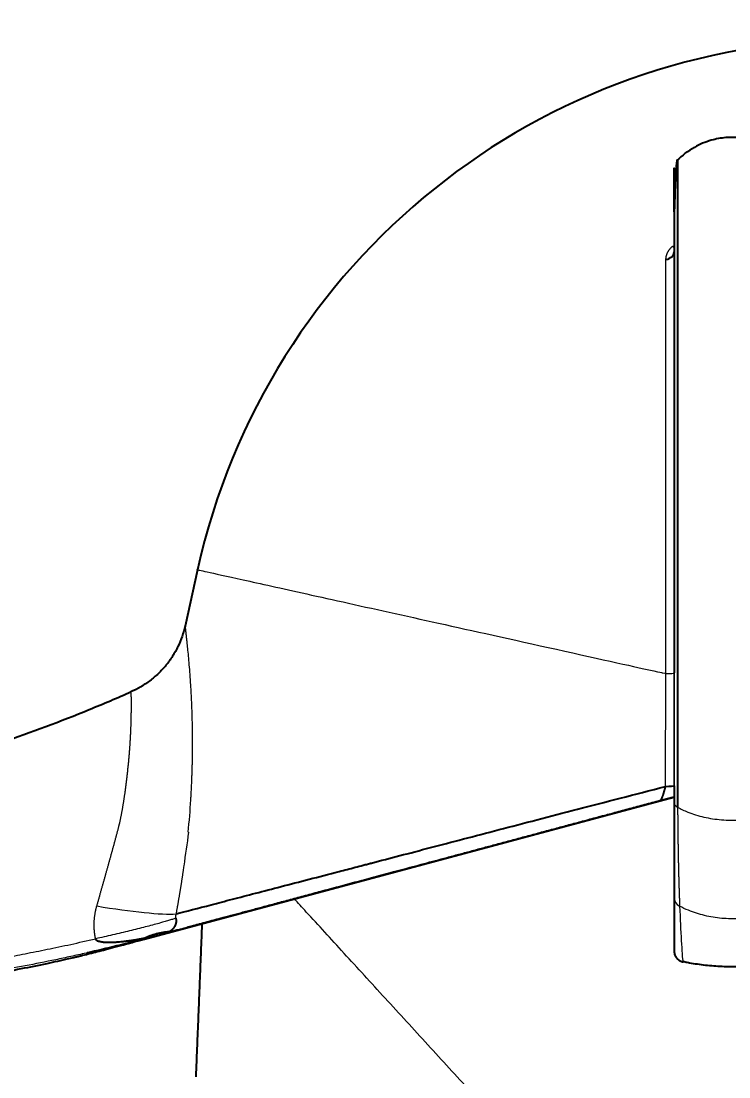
# Model space of a CAD drawing. Header units: millimetres. Extents: x 2068 to 2909, y 530 to 1125.
# Drawn here: x 2482.9 to 2520.5, y 813.1 to 869.3 of the extents above; entities that cross this region are included whole.
import ezdxf

# ---------------------------------------------------------------- set-up
doc = ezdxf.new("R2010")
doc.units = ezdxf.units.MM
doc.layers.add('DIM', color=3, linetype='Continuous', lineweight=9)
doc.styles.get("Standard").update_dxf_attribs({"font": 'arial.ttf'})
doc.dimstyles.new('ISO-25', dxfattribs={"dimtxt": 5, "dimasz": 5, "dimexe": 1.25, "dimexo": 0.625, "dimgap": 1.5, "dimtad": 1, "dimtih": 1, "dimtoh": 1, "dimdec": 1, "dimdsep": 46, "dimtxsty": 'Standard', "dimcen": 2.5, "dimclrd": 3, "dimclre": 3, "dimclrt": 4, "dimadec": 0, "dimazin": 0, "dimtfac": 1, "dimtdec": 1, "dimtmove": 0, "dimatfit": 3, "dimfxl": 1, "dimarcsym": 0})

# ---------------------------------------------------------------- blocks, each defined once
blk = doc.blocks.new('*D13')
at = {"layer": 'Defpoints', "color": 0, "transparency": 16777216}
for p in [(2587.249, 909.593), (2445.163, 835.868), (2587.249, 743.219)]:
    blk.add_point(p, dxfattribs=at)
at = {"layer": 'DIM', "color": 3, "lineweight": -2, "transparency": 16777216}
for p, q in [((2445.163, 836.493), (2445.163, 910.843)), ((2587.249, 743.844), (2587.249, 910.843)), ((2450.163, 909.593), (2506.988, 909.593)), ((2582.249, 909.593), (2525.424, 909.593))]:
    blk.add_line(p, q, dxfattribs=at)
at = {"layer": 'DIM', "color": 3, "transparency": 16777216}
for points in [[(2450.163, 910.426), (2450.163, 908.759), (2445.163, 909.593)], [(2582.249, 910.426), (2582.249, 908.759), (2587.249, 909.593)]]:
    blk.add_solid(points, dxfattribs=at)
at = {"layer": 'DIM', "color": 4, "transparency": 16777216, "insert": (2516.206, 909.593), "char_height": 5, "attachment_point": 5}
blk.add_mtext('142.1', dxfattribs=at)

msp = doc.modelspace()

# ---------------------------------------------------------------- linework, layer by layer
at = {"linetype": 'Continuous', "lineweight": 25}
for p, q in [((2517.619, 856.969), (2517.619, 834.559)), ((2492.244, 840.052), (2491.579, 837.052)), ((2489.421, 820.39), (2517.603, 827.94)), ((2517.619, 827.944), (2517.619, 827.944)), ((2489.421, 820.39), (2488.219, 820.068))]:
    msp.add_line(p, q, dxfattribs=at)
at = {"linetype": 'Continuous', "lineweight": 18}
for p, q in [((2517.189, 834.522), (2517.189, 856.564)), ((2517.168, 828.518), (2517.189, 834.522)), ((2517.619, 834.559), (2517.619, 828.551))]:
    msp.add_line(p, q, dxfattribs=at)
at = {"linetype": 'Continuous', "lineweight": 25}
msp.add_arc((2527.39, 832.26), 36, 90, 167.4997, dxfattribs=at)
for centre, major_axis, ratio, start_param, end_param in [((2517.381, 857.694), (0.394, -0.452), 0.35252, 5.492691, 5.704789), ((2517.019, 856.969), (0.6, 0), 0.703956, 4.999684, 6.283186), ((2517.019, 828.551), (0.6, 0), 0.056916, 4.963694, 6.283185)]:
    msp.add_ellipse(centre, major_axis=major_axis, ratio=ratio, start_param=start_param, end_param=end_param, dxfattribs=at)
at = {"linetype": 'Continuous', "lineweight": 18}
for centre, major_axis, ratio, start_param, end_param in [((2517.019, 834.559), (0.6, 0), 0.065504, 4.999684, 6.283185), ((2518.219, 827.682), (0.6, 0), 0.629857, 3.141594, 3.960688), ((2518.219, 822.618), (0.6, 0), 0.922917, 3.141594, 4.185218), ((2486.604, 822.722), (-4.924, 0.866), 0.103511, 1.645488, 2.738778)]:
    msp.add_ellipse(centre, major_axis=major_axis, ratio=ratio, start_param=start_param, end_param=end_param, dxfattribs=at)
at = {"linetype": 'Continuous', "lineweight": 25}
for points, degree, knots in [([(2523.485, 861.826), (2523.253, 862.075), (2522.791, 862.462), (2522.059, 862.831), (2521.452, 863.001), (2520.907, 863.073), (2520.3, 863.068), (2519.531, 862.926), (2518.62, 862.544), (2518.055, 862.114), (2517.772, 861.831)], 3, [0, 0, 0, 0, 0.156893, 0.284307, 0.38087, 0.451499, 0.542056, 0.664253, 0.816734, 1, 1, 1, 1]), ([(2517.798, 861.866), (2517.784, 861.857), (2517.756, 861.754), (2517.722, 861.389), (2517.693, 860.864), (2517.672, 860.316), (2517.657, 859.871), (2517.645, 859.516), (2517.639, 859.314), (2517.633, 859.223), (2517.632, 859.21), (2517.631, 859.206), (2517.631, 859.205), (2517.631, 859.205)], 3, [0, 0, 0, 0, 0.23169, 0.454879, 0.65383, 0.779927, 0.881923, 0.955152, 0.994455, 0.998467, 0.99959, 0.999951, 1, 1, 1, 1]), ([(2517.8, 861.866), (2517.8, 861.866), (2517.8, 861.864), (2517.8, 861.847), (2517.8, 861.813), (2517.8, 861.726), (2517.8, 861.69), (2517.8, 861.606), (2517.8, 861.557), (2517.8, 861.445), (2517.8, 861.382), (2517.8, 861.276), (2517.801, 861.238), (2517.801, 861.16), (2517.801, 861.119), (2517.801, 860.989), (2517.801, 860.896), (2517.801, 860.694), (2517.801, 860.586), (2517.801, 860.243), (2517.801, 859.988), (2517.801, 859.573), (2517.801, 859.429), (2517.801, 859.131), (2517.801, 858.977), (2517.801, 858.503), (2517.802, 857.835), (2517.802, 857.109), (2517.802, 856.548), (2517.802, 856.359), (2517.802, 855.975), (2517.802, 855.003), (2517.802, 853.976), (2517.803, 852.705), (2517.803, 852.274), (2517.803, 851.402), (2517.803, 850.52), (2517.803, 849.623), (2517.803, 848.946), (2517.803, 848.72), (2517.803, 848.267), (2517.804, 847.131), (2517.804, 845.982), (2517.804, 844.12), (2517.804, 843.179), (2517.805, 841.75), (2517.805, 841.272), (2517.805, 840.309), (2517.805, 839.34), (2517.805, 838.114), (2517.805, 837.371), (2517.806, 836.874), (2517.806, 836.624), (2517.806, 835.872), (2517.806, 835.114), (2517.806, 834.22), (2517.806, 833.834), (2517.806, 833.577), (2517.806, 833.448), (2517.806, 833.06), (2517.806, 832.8), (2517.806, 832.281), (2517.806, 832.02), (2517.807, 831.499), (2517.807, 831.239), (2517.807, 830.721), (2517.807, 830.334), (2517.807, 829.954), (2517.807, 829.703), (2517.808, 829.578), (2517.808, 829.208), (2517.808, 828.483), (2517.809, 827.815), (2517.81, 827.406)], 3, [0, 0, 0, 0, 0.011353, 0.011353, 0.045444, 0.045444, 0.06249, 0.06249, 0.079536, 0.079536, 0.096581, 0.096581, 0.105104, 0.105104, 0.113627, 0.113627, 0.130672, 0.130672, 0.147718, 0.147718, 0.181809, 0.181809, 0.198855, 0.198855, 0.215901, 0.215901, 0.249992, 0.284083, 0.284083, 0.301129, 0.301129, 0.318174, 0.386357, 0.386357, 0.420448, 0.420448, 0.45454, 0.488631, 0.488631, 0.505676, 0.505676, 0.522722, 0.590905, 0.590905, 0.659087, 0.659087, 0.693179, 0.693179, 0.72727, 0.761361, 0.778407, 0.778407, 0.795452, 0.795452, 0.829544, 0.846589, 0.855112, 0.855112, 0.863635, 0.863635, 0.880681, 0.880681, 0.897726, 0.897726, 0.914772, 0.914772, 0.931817, 0.94034, 0.94034, 0.948863, 0.948863, 0.965909, 1, 1, 1, 1]), ([(2517.619, 859.107), (2517.619, 859.218), (2517.619, 859.324), (2517.619, 860.98), (2517.619, 861.331), (2517.619, 861.622), (2517.619, 861.092)], 2, [0, 0, 0, 0.037305, 0.037305, 0.518652, 0.518652, 1, 1, 1]), ([(2517.619, 861.091), (2517.619, 861.003), (2517.619, 860.904), (2517.619, 860.688), (2517.619, 860.571), (2517.619, 860.447)], 3, [0, 0, 0, 0, 0.499591, 0.499591, 1, 1, 1, 1]), ([(2517.619, 860.448), (2517.619, 859.815), (2517.619, 858.816), (2517.619, 858.431), (2517.619, 857.904), (2517.619, 857.755), (2517.619, 856.969)], 2, [0, 0, 0, 0.5, 0.5, 0.75, 0.75, 1, 1, 1]), ([(2453.367, 838.625), (2453.511, 838.206), (2454.002, 836.858), (2455.01, 834.645), (2456.638, 832.143), (2458.741, 830.002), (2461.337, 828.513), (2464.323, 827.827), (2467.339, 827.672), (2472.32, 828.138), (2477.041, 829.347), (2481.835, 830.816), (2485.702, 832.268), (2487.976, 833.234), (2488.716, 833.56)], 3, [0, 0, 0, 0, 0.036114, 0.117035, 0.197955, 0.278875, 0.359795, 0.440716, 0.521636, 0.628255, 0.734874, 0.841493, 0.948112, 1, 1, 1, 1]), ([(2491.579, 837.052), (2491.538, 836.869), (2491.486, 836.685), (2491.36, 836.321), (2491.286, 836.14), (2491.116, 835.787), (2491.02, 835.614), (2490.807, 835.28), (2490.69, 835.119), (2490.438, 834.811), (2490.303, 834.665), (2490.017, 834.39), (2489.866, 834.262), (2489.553, 834.026), (2489.391, 833.918), (2489.058, 833.723), (2488.888, 833.636), (2488.716, 833.56)], 3, [0, 0, 0, 0, 0.125, 0.125, 0.25, 0.25, 0.375, 0.375, 0.5, 0.5, 0.625, 0.625, 0.75, 0.75, 0.875, 0.875, 1, 1, 1, 1]), ([(2445.289, 835.256), (2445.631, 834.309), (2446.401, 832.402), (2447.748, 829.654), (2449.306, 827.092), (2451.035, 824.847), (2452.93, 822.967), (2454.93, 821.46), (2456.968, 820.319), (2459.169, 819.423), (2461.472, 818.809), (2463.775, 818.374), (2465.791, 818.078), (2467.532, 817.887), (2469.106, 817.768), (2470.76, 817.7), (2472.604, 817.7), (2474.658, 817.785), (2476.817, 817.949), (2479.03, 818.194), (2481.056, 818.49), (2482.786, 818.796), (2484.165, 819.074), (2485.121, 819.286), (2485.704, 819.423), (2485.956, 819.483), (2486.228, 819.549), (2486.556, 819.631), (2486.942, 819.73), (2487.379, 819.844), (2487.889, 819.979), (2488.257, 820.079), (2488.487, 820.14), (2488.501, 820.144)], 3, [0, 0, 0, 0, 0.054861, 0.112377, 0.166867, 0.218297, 0.266735, 0.312176, 0.354606, 0.393896, 0.441626, 0.484468, 0.521804, 0.552892, 0.580067, 0.607973, 0.643242, 0.680737, 0.720188, 0.761468, 0.802281, 0.831932, 0.857462, 0.87887, 0.885868, 0.889565, 0.893892, 0.905269, 0.921053, 0.941658, 0.967255, 0.997943, 1, 1, 1, 1]), ([(2491.099, 821.725), (2491.647, 821.868), (2492.273, 822.032), (2493.333, 822.309), (2494.079, 822.504), (2495.32, 822.828), (2496.682, 823.183), (2498.165, 823.568), (2499.235, 823.846), (2500.066, 824.062), (2500.489, 824.172), (2500.996, 824.304), (2501.253, 824.371), (2501.382, 824.404), (2501.446, 824.421), (2501.479, 824.43), (2501.495, 824.434), (2501.503, 824.436), (2501.507, 824.437), (2501.509, 824.438), (2501.51, 824.438), (2501.511, 824.438), (2501.511, 824.438), (2501.511, 824.438), (2501.992, 824.563), (2502.494, 824.695), (2503.539, 824.968), (2504.083, 825.111), (2505.213, 825.407), (2505.8, 825.56), (2507.017, 825.878), (2507.647, 826.043), (2508.951, 826.383), (2509.626, 826.558), (2511.018, 826.92), (2511.736, 827.107), (2513.215, 827.491), (2513.977, 827.688), (2515.541, 828.094), (2516.345, 828.303), (2517.168, 828.518)], 3, [0, 0, 0, 0, 0.125, 0.125, 0.1875, 0.25, 0.3125, 0.375, 0.4375, 0.4375, 0.46875, 0.484375, 0.492188, 0.496094, 0.498047, 0.499023, 0.499512, 0.499756, 0.499878, 0.499939, 0.499969, 0.499985, 0.499985, 0.5, 0.5, 0.5625, 0.5625, 0.625, 0.625, 0.6875, 0.6875, 0.75, 0.75, 0.8125, 0.8125, 0.875, 0.875, 0.9375, 0.9375, 1, 1, 1, 1]), ([(2516.864, 827.742), (2516.865, 827.742), (2516.867, 827.743), (2516.869, 827.744), (2516.872, 827.745), (2516.875, 827.747), (2516.879, 827.749), (2516.882, 827.751), (2516.886, 827.754), (2516.89, 827.757), (2516.893, 827.76), (2516.898, 827.764), (2516.902, 827.768), (2516.906, 827.773), (2516.911, 827.778), (2516.916, 827.784), (2516.92, 827.79), (2516.925, 827.797), (2516.931, 827.805), (2516.936, 827.813), (2516.941, 827.822), (2516.947, 827.832), (2516.952, 827.842), (2516.958, 827.854), (2516.964, 827.866), (2516.97, 827.878), (2516.976, 827.892), (2516.983, 827.906), (2516.989, 827.921), (2516.996, 827.937), (2517.003, 827.954), (2517.01, 827.972), (2517.019, 827.994), (2517.029, 828.021), (2517.04, 828.052), (2517.05, 828.083), (2517.061, 828.115), (2517.07, 828.146), (2517.08, 828.177), (2517.089, 828.208), (2517.097, 828.239), (2517.106, 828.268), (2517.114, 828.297), (2517.121, 828.326), (2517.129, 828.353), (2517.136, 828.38), (2517.142, 828.405), (2517.148, 828.43), (2517.154, 828.453), (2517.159, 828.476), (2517.164, 828.497), (2517.167, 828.511), (2517.168, 828.518)], 3, [0, 0, 0, 0, 0.009834, 0.020056, 0.030671, 0.041685, 0.053102, 0.064927, 0.077164, 0.089818, 0.102892, 0.116391, 0.130318, 0.144676, 0.159467, 0.174695, 0.19036, 0.206465, 0.22301, 0.239997, 0.257426, 0.275295, 0.293604, 0.312351, 0.331534, 0.35115, 0.371194, 0.391662, 0.412549, 0.433849, 0.455553, 0.477656, 0.500146, 0.535458, 0.569854, 0.603304, 0.635778, 0.667256, 0.697718, 0.727152, 0.755547, 0.782899, 0.809204, 0.834465, 0.858686, 0.881874, 0.904038, 0.925191, 0.945347, 0.964522, 0.982733, 1, 1, 1, 1]), ([(2517.619, 828.551), (2517.619, 828.407), (2517.619, 828.261), (2517.619, 828.062), (2517.619, 828.002), (2517.619, 827.944)], 3, [0, 0, 0, 0, 0.695516, 0.695516, 1, 1, 1, 1]), ([(2517.619, 827.944), (2517.619, 827.944), (2517.35, 827.872), (2517.263, 827.849), (2517.113, 827.809), (2516.988, 827.775), (2516.864, 827.742)], 2, [0, 0, 0, 0.5, 0.5, 0.75, 0.75, 1, 1, 1]), ([(2517.619, 827.944), (2517.619, 827.546), (2517.619, 827.155), (2517.619, 826.049), (2517.619, 825.354), (2517.619, 823.927), (2517.619, 823.203), (2517.619, 822.28), (2517.619, 822.038), (2517.619, 821.805)], 3, [0, 0, 0, 0, 0.170433, 0.170433, 0.492226, 0.492226, 0.862954, 0.862954, 1, 1, 1, 1]), ([(2517.619, 821.805), (2517.619, 821.206), (2517.619, 820.664), (2517.619, 819.895), (2517.619, 819.706), (2517.619, 819.768)], 3, [0, 0, 0, 0, 0.5, 0.5, 1, 1, 1, 1]), ([(2491.085, 821.497), (2491.086, 821.496), (2491.087, 821.493), (2491.088, 821.488), (2491.089, 821.483), (2491.091, 821.478), (2491.092, 821.473), (2491.093, 821.468), (2491.094, 821.463), (2491.095, 821.458), (2491.096, 821.453), (2491.097, 821.448), (2491.098, 821.443), (2491.099, 821.438), (2491.1, 821.432), (2491.101, 821.427), (2491.101, 821.422), (2491.102, 821.417), (2491.103, 821.412), (2491.103, 821.406), (2491.104, 821.401), (2491.104, 821.396), (2491.104, 821.39), (2491.105, 821.385), (2491.105, 821.38), (2491.105, 821.374), (2491.105, 821.369), (2491.105, 821.363), (2491.105, 821.358), (2491.105, 821.352), (2491.105, 821.347), (2491.105, 821.342), (2491.105, 821.336), (2491.105, 821.331), (2491.104, 821.325), (2491.104, 821.319), (2491.104, 821.314), (2491.103, 821.308), (2491.103, 821.303), (2491.102, 821.297), (2491.101, 821.292), (2491.101, 821.286), (2491.1, 821.281), (2491.099, 821.275), (2491.098, 821.269), (2491.098, 821.264), (2491.097, 821.258), (2491.096, 821.253), (2491.095, 821.247), (2491.093, 821.241), (2491.092, 821.236), (2491.091, 821.23), (2491.09, 821.225), (2491.089, 821.219), (2491.087, 821.213), (2491.086, 821.208), (2491.084, 821.202), (2491.083, 821.197), (2491.081, 821.191), (2491.079, 821.185), (2491.078, 821.18), (2491.076, 821.174), (2491.074, 821.169), (2491.072, 821.163), (2491.07, 821.158), (2491.068, 821.152), (2491.066, 821.147), (2491.064, 821.141), (2491.062, 821.136), (2491.06, 821.13), (2491.058, 821.125), (2491.055, 821.119), (2491.053, 821.114), (2491.051, 821.108), (2491.048, 821.103), (2491.045, 821.097), (2491.043, 821.092), (2491.04, 821.087), (2491.038, 821.081), (2491.035, 821.076), (2491.032, 821.071), (2491.029, 821.065), (2491.026, 821.06), (2491.023, 821.055), (2491.02, 821.049), (2491.017, 821.044), (2491.008, 821.029), (2490.991, 821.004), (2490.967, 820.971), (2490.94, 820.939), (2490.91, 820.907), (2490.884, 820.882), (2490.862, 820.863), (2490.846, 820.849), (2490.828, 820.835), (2490.809, 820.821), (2490.789, 820.807), (2490.768, 820.793), (2490.754, 820.784), (2490.747, 820.779)], 3, [0, 0, 0, 0, 0.002136, 0.004259, 0.006372, 0.008482, 0.010591, 0.012705, 0.014828, 0.016964, 0.019117, 0.021292, 0.023493, 0.025723, 0.027986, 0.030286, 0.032627, 0.035011, 0.037442, 0.039922, 0.042455, 0.045042, 0.047686, 0.05039, 0.053155, 0.055983, 0.058877, 0.061838, 0.064867, 0.067966, 0.071137, 0.07438, 0.077697, 0.081089, 0.084558, 0.088103, 0.091726, 0.095428, 0.099209, 0.103071, 0.107013, 0.111038, 0.115144, 0.119334, 0.123607, 0.127963, 0.132404, 0.13693, 0.141541, 0.146238, 0.15102, 0.155889, 0.160844, 0.165887, 0.171016, 0.176234, 0.181539, 0.186931, 0.192413, 0.197982, 0.20364, 0.209387, 0.215223, 0.221149, 0.227163, 0.233267, 0.239461, 0.245745, 0.252118, 0.258581, 0.265135, 0.271779, 0.278513, 0.285337, 0.292252, 0.299258, 0.306354, 0.313541, 0.320819, 0.328187, 0.335647, 0.343197, 0.350839, 0.358571, 0.366395, 0.37431, 0.382316, 0.435997, 0.494883, 0.558963, 0.62822, 0.702634, 0.737769, 0.775365, 0.815414, 0.857911, 0.902846, 0.950212, 1, 1, 1, 1]), ([(2490.735, 820.773), (2490.622, 820.766), (2490.508, 820.754), (2490.281, 820.717), (2490.168, 820.693), (2489.944, 820.633), (2489.833, 820.597), (2489.614, 820.514), (2489.507, 820.468), (2489.401, 820.416)], 3, [0, 0, 0, 0, 0.25, 0.25, 0.5, 0.5, 0.75, 0.75, 1, 1, 1, 1]), ([(2517.619, 820.757), (2517.619, 820.653), (2517.619, 820.344), (2517.621, 819.942), (2517.632, 819.681), (2517.659, 819.545), (2517.686, 819.477), (2517.72, 819.423), (2517.758, 819.377), (2517.784, 819.35), (2517.806, 819.329), (2517.819, 819.317), (2517.826, 819.312), (2517.827, 819.31)], 3, [0, 0, 0, 0, 0.14121, 0.446904, 0.716102, 0.823029, 0.904424, 0.9574, 0.974881, 0.988033, 0.9936, 0.998858, 1, 1, 1, 1]), ([(2489.354, 820.411), (2489.332, 820.407), (2489.288, 820.399), (2489.223, 820.387), (2489.158, 820.375), (2489.095, 820.364), (2489.032, 820.353), (2488.97, 820.342), (2488.909, 820.332), (2488.848, 820.322), (2488.747, 820.307), (2488.607, 820.286), (2488.426, 820.262), (2488.247, 820.242), (2488.088, 820.226), (2487.95, 820.215), (2487.835, 820.208), (2487.727, 820.203), (2487.625, 820.2), (2487.53, 820.199), (2487.441, 820.2), (2487.346, 820.204), (2487.248, 820.211), (2487.148, 820.224), (2487.062, 820.24), (2487.001, 820.256), (2486.961, 820.27), (2486.938, 820.279), (2486.917, 820.289), (2486.898, 820.299), (2486.881, 820.31), (2486.868, 820.32), (2486.857, 820.329), (2486.849, 820.336), (2486.842, 820.342), (2486.836, 820.349), (2486.83, 820.354), (2486.825, 820.36), (2486.82, 820.365), (2486.816, 820.37), (2486.813, 820.374), (2486.81, 820.378), (2486.808, 820.382), (2486.807, 820.386), (2486.806, 820.389), (2486.806, 820.392), (2486.807, 820.394), (2486.808, 820.397), (2486.811, 820.398), (2486.813, 820.4), (2486.816, 820.4), (2486.817, 820.401)], 3, [0, 0, 0, 0, 0.025576, 0.050824, 0.075745, 0.100338, 0.124603, 0.148539, 0.172148, 0.195428, 0.21838, 0.288413, 0.357693, 0.426223, 0.494006, 0.540153, 0.583833, 0.62505, 0.663809, 0.700118, 0.733985, 0.765422, 0.808217, 0.84626, 0.879641, 0.908495, 0.918419, 0.92773, 0.936449, 0.944601, 0.952219, 0.959343, 0.963544, 0.967474, 0.971134, 0.974526, 0.97765, 0.980509, 0.983105, 0.985444, 0.987529, 0.989368, 0.990973, 0.99236, 0.993555, 0.9946, 0.995555, 0.9965, 0.997514, 0.998666, 1, 1, 1, 1]), ([(2488.495, 820.142), (2488.497, 820.143), (2488.507, 820.145), (2488.523, 820.15), (2488.545, 820.155), (2488.567, 820.161), (2488.589, 820.167), (2488.611, 820.173), (2488.631, 820.178), (2488.653, 820.184), (2488.684, 820.192), (2488.737, 820.206), (2488.812, 820.226), (2488.912, 820.253), (2489.004, 820.278), (2489.079, 820.298), (2489.126, 820.31), (2489.173, 820.323), (2489.221, 820.336), (2489.271, 820.349), (2489.321, 820.362), (2489.371, 820.376), (2489.423, 820.39), (2489.476, 820.404), (2489.512, 820.414), (2489.53, 820.418)], 3, [0, 0, 0, 0, 0.009293, 0.034873, 0.060455, 0.08604, 0.111627, 0.137217, 0.16281, 0.175822, 0.210883, 0.267996, 0.347162, 0.448385, 0.571669, 0.614482, 0.657299, 0.700122, 0.742948, 0.78578, 0.828615, 0.871455, 0.914299, 0.957147, 1, 1, 1, 1]), ([(2489.523, 820.44), (2489.525, 820.433), (2489.526, 820.428), (2489.529, 820.421), (2489.529, 820.419), (2489.53, 820.419)], 3, [0, 0, 0, 0, 0.5, 0.5, 1, 1, 1, 1]), ([(2517.827, 819.31), (2517.831, 819.307), (2517.841, 819.298), (2517.865, 819.279), (2517.897, 819.256), (2517.986, 819.201), (2518.054, 819.174), (2518.102, 819.169)], 3, [0, 0, 0, 0, 0.038127, 0.088862, 0.20143, 0.332884, 1, 1, 1, 1]), ([(2523.148, 819.178), (2523.037, 819.155), (2522.651, 819.077), (2521.959, 818.972), (2521.075, 818.905), (2520.183, 818.91), (2519.287, 818.978), (2518.643, 819.074), (2518.29, 819.142), (2518.175, 819.165), (2518.135, 819.174), (2518.095, 819.182)], 3, [0, 0, 0, 0, 0.069963, 0.241735, 0.413508, 0.58528, 0.757053, 0.928826, 0.974949, 0.974949, 1, 1, 1, 1])]:
    msp.add_open_spline(points, degree=degree, knots=knots, dxfattribs=at)
at = {"linetype": 'Continuous', "lineweight": 18}
for points, degree, knots in [([(2517.619, 827.682), (2517.619, 829.89), (2517.619, 833.426), (2517.619, 835.925), (2517.619, 839.313), (2517.619, 844.722), (2517.619, 850.27), (2517.619, 856.341), (2517.619, 859.107)], 2, [0, 0, 0, 0.168848, 0.168848, 0.337695, 0.337695, 0.67539, 0.67539, 1, 1, 1]), ([(2517.189, 856.564), (2517.189, 856.569), (2517.189, 856.578), (2517.19, 856.593), (2517.19, 856.607), (2517.191, 856.622), (2517.193, 856.636), (2517.194, 856.65), (2517.196, 856.665), (2517.198, 856.679), (2517.2, 856.693), (2517.202, 856.707), (2517.205, 856.722), (2517.208, 856.736), (2517.211, 856.75), (2517.215, 856.764), (2517.218, 856.778), (2517.223, 856.792), (2517.227, 856.806), (2517.231, 856.82), (2517.236, 856.834), (2517.241, 856.848), (2517.246, 856.862), (2517.252, 856.876), (2517.258, 856.89), (2517.264, 856.904), (2517.27, 856.918), (2517.278, 856.936), (2517.289, 856.957), (2517.303, 856.982), (2517.317, 857.007), (2517.332, 857.032), (2517.348, 857.056), (2517.364, 857.079), (2517.381, 857.103), (2517.399, 857.126), (2517.418, 857.148), (2517.437, 857.171), (2517.457, 857.193), (2517.478, 857.214), (2517.5, 857.235), (2517.522, 857.256), (2517.537, 857.27), (2517.545, 857.277)], 3, [0, 0, 0, 0, 0.020098, 0.040098, 0.060005, 0.079822, 0.099554, 0.119202, 0.138772, 0.158267, 0.177691, 0.197047, 0.21634, 0.235574, 0.254752, 0.273878, 0.292957, 0.311992, 0.330987, 0.349947, 0.368875, 0.387775, 0.406651, 0.425508, 0.44435, 0.46318, 0.482002, 0.500821, 0.535641, 0.570117, 0.604276, 0.638144, 0.671752, 0.705126, 0.738298, 0.771296, 0.804152, 0.836895, 0.869556, 0.902166, 0.934756, 0.967357, 1, 1, 1, 1]), ([(2491.579, 837.052), (2491.579, 837.052), (2491.579, 837.052), (2491.579, 837.052), (2491.579, 837.051), (2491.579, 837.05), (2491.579, 837.049), (2491.579, 837.048), (2491.579, 837.047), (2491.579, 837.045), (2491.58, 837.043), (2491.58, 837.041), (2491.58, 837.038), (2491.58, 837.035), (2491.581, 837.033), (2491.581, 837.029), (2491.582, 837.026), (2491.582, 837.022), (2491.582, 837.019), (2491.583, 837.014), (2491.583, 837.01), (2491.584, 837.006), (2491.585, 837.001), (2491.585, 836.996), (2491.586, 836.99), (2491.586, 836.985), (2491.587, 836.979), (2491.588, 836.973), (2491.588, 836.967), (2491.589, 836.961), (2491.59, 836.954), (2491.591, 836.947), (2491.592, 836.94), (2491.592, 836.933), (2491.593, 836.925), (2491.594, 836.917), (2491.595, 836.909), (2491.596, 836.901), (2491.597, 836.893), (2491.598, 836.884), (2491.599, 836.875), (2491.6, 836.866), (2491.601, 836.856), (2491.602, 836.847), (2491.603, 836.837), (2491.605, 836.827), (2491.606, 836.816), (2491.607, 836.806), (2491.608, 836.795), (2491.609, 836.784), (2491.611, 836.772), (2491.612, 836.761), (2491.613, 836.749), (2491.615, 836.737), (2491.616, 836.725), (2491.617, 836.712), (2491.619, 836.7), (2491.62, 836.687), (2491.622, 836.674), (2491.623, 836.66), (2491.625, 836.647), (2491.626, 836.633), (2491.628, 836.619), (2491.629, 836.604), (2491.631, 836.59), (2491.633, 836.575), (2491.634, 836.56), (2491.636, 836.545), (2491.638, 836.529), (2491.639, 836.514), (2491.641, 836.498), (2491.643, 836.482), (2491.645, 836.465), (2491.646, 836.449), (2491.648, 836.432), (2491.65, 836.415), (2491.652, 836.397), (2491.654, 836.38), (2491.656, 836.362), (2491.658, 836.344), (2491.66, 836.326), (2491.662, 836.307), (2491.664, 836.289), (2491.666, 836.27), (2491.668, 836.25), (2491.67, 836.231), (2491.683, 836.11), (2491.709, 835.868), (2491.749, 835.46), (2491.791, 834.998), (2491.832, 834.484), (2491.863, 834.024), (2491.885, 833.647), (2491.9, 833.372), (2491.913, 833.089), (2491.926, 832.798), (2491.937, 832.498), (2491.946, 832.189), (2491.953, 831.872), (2491.959, 831.547), (2491.963, 831.213), (2491.964, 830.871), (2491.963, 830.602), (2491.962, 830.411), (2491.961, 830.301), (2491.96, 830.191), (2491.958, 830.08), (2491.956, 829.969), (2491.954, 829.858), (2491.952, 829.746), (2491.95, 829.634), (2491.947, 829.521), (2491.944, 829.408), (2491.94, 829.294), (2491.937, 829.18), (2491.933, 829.065), (2491.929, 828.951), (2491.924, 828.835), (2491.919, 828.72), (2491.914, 828.604), (2491.909, 828.487), (2491.903, 828.37), (2491.897, 828.253), (2491.891, 828.135), (2491.884, 828.017), (2491.877, 827.908), (2491.873, 827.838), (2491.871, 827.807), (2491.836, 827.24), (2491.789, 826.662), (2491.731, 826.072)], 3, [0, 0, 0, 0, 0.003186, 0.006371, 0.009555, 0.012738, 0.015921, 0.019102, 0.022283, 0.025464, 0.028644, 0.031823, 0.035003, 0.038181, 0.04136, 0.044538, 0.047716, 0.050894, 0.054071, 0.057249, 0.060427, 0.063605, 0.066783, 0.069961, 0.073139, 0.076318, 0.079497, 0.082676, 0.085856, 0.089037, 0.092218, 0.0954, 0.098582, 0.101765, 0.104949, 0.108134, 0.11132, 0.114507, 0.117694, 0.120883, 0.124073, 0.127265, 0.130457, 0.133651, 0.136846, 0.140043, 0.143241, 0.14644, 0.149642, 0.152844, 0.156049, 0.159255, 0.162463, 0.165673, 0.168885, 0.172099, 0.175315, 0.178533, 0.181753, 0.184975, 0.1882, 0.191426, 0.194655, 0.197887, 0.201121, 0.204358, 0.207597, 0.210838, 0.214083, 0.21733, 0.22058, 0.223832, 0.227088, 0.230346, 0.233608, 0.236872, 0.24014, 0.243411, 0.246685, 0.249962, 0.253242, 0.256526, 0.259813, 0.263104, 0.266398, 0.269696, 0.272997, 0.327407, 0.381512, 0.435543, 0.489732, 0.54431, 0.568572, 0.592855, 0.617178, 0.641558, 0.666013, 0.690561, 0.715218, 0.740003, 0.764931, 0.790019, 0.815284, 0.823095, 0.830899, 0.838697, 0.846489, 0.854275, 0.862057, 0.869833, 0.877606, 0.885375, 0.893141, 0.900905, 0.908666, 0.916425, 0.924183, 0.93194, 0.939697, 0.947455, 0.955212, 0.962971, 0.970732, 0.978494, 0.986259, 0.994027, 1, 1, 1, 1.111029, 1.111029, 1.111029, 1.111029]), ([(2486.368, 819.653), (2486.348, 819.648), (2486.329, 819.644), (2486.041, 819.579), (2485.771, 819.52), (2485.232, 819.402), (2484.962, 819.345), (2484.152, 819.175), (2483.07, 818.957), (2481.984, 818.761), (2481.167, 818.626), (2480.895, 818.582), (2480.349, 818.499), (2478.983, 818.301), (2477.609, 818.152), (2475.961, 818.027), (2475.412, 817.994), (2474.312, 817.947), (2473.486, 817.927), (2472.657, 817.932), (2472.103, 817.941), (2471.826, 817.948), (2470.993, 817.979), (2469.88, 818.044), (2468.777, 818.149), (2467.962, 818.24), (2467.692, 818.273), (2467.156, 818.341), (2466.891, 818.377), (2465.576, 818.566), (2464.558, 818.748), (2463.289, 819.021), (2463.035, 819.078), (2462.527, 819.197), (2461.765, 819.384), (2460.503, 819.743), (2459.515, 820.1), (2458.789, 820.402), (2458.549, 820.509), (2458.076, 820.733), (2457.842, 820.85), (2456.686, 821.466), (2455.808, 822.047), (2454.178, 823.362), (2453.424, 824.096), (2452.563, 825.084), (2452.395, 825.285), (2452.067, 825.693), (2451.907, 825.9), (2451.438, 826.531), (2450.845, 827.394), (2450.307, 828.294), (2449.92, 828.978), (2449.794, 829.208), (2449.548, 829.67), (2448.944, 830.833), (2448.404, 832.028), (2447.604, 833.965), (2447.236, 834.948), (2446.889, 835.937)], 3, [0, 0, 0, 0, 0.001182, 0.001182, 0.017829, 0.017829, 0.034476, 0.034476, 0.06777, 0.101064, 0.101064, 0.117711, 0.117711, 0.134358, 0.200946, 0.200946, 0.234239, 0.234239, 0.267533, 0.28418, 0.28418, 0.300827, 0.300827, 0.334121, 0.367415, 0.367415, 0.384062, 0.384062, 0.400709, 0.400709, 0.467297, 0.467297, 0.483944, 0.483944, 0.500591, 0.533885, 0.567179, 0.567179, 0.583826, 0.583826, 0.600473, 0.600473, 0.667061, 0.667061, 0.733649, 0.733649, 0.750295, 0.750295, 0.766942, 0.766942, 0.800236, 0.83353, 0.83353, 0.850177, 0.850177, 0.866824, 0.933412, 0.933412, 1, 1, 1, 1]), ([(2447.449, 836.144), (2447.781, 835.203), (2448.131, 834.268), (2448.891, 832.422), (2449.403, 831.284), (2449.973, 830.174), (2450.205, 829.733), (2450.324, 829.513), (2450.688, 828.859), (2451.195, 827.999), (2451.89, 826.963), (2452.338, 826.365), (2452.645, 825.972), (2453.43, 825.002), (2454.308, 824.11), (2455.262, 823.304), (2455.456, 823.147), (2455.852, 822.843), (2456.458, 822.4), (2457.516, 821.732), (2458.404, 821.279), (2459.082, 820.971), (2459.31, 820.874), (2459.769, 820.69), (2460.463, 820.429), (2461.411, 820.135), (2462.26, 819.912), (2462.69, 819.807), (2462.906, 819.757), (2463.014, 819.732), (2463.068, 819.72), (2463.095, 819.713), (2463.109, 819.71), (2463.116, 819.709), (2463.119, 819.708), (2463.121, 819.708), (2463.122, 819.707), (2463.122, 819.707), (2463.122, 819.707), (2464.255, 819.451), (2465.427, 819.239), (2466.784, 819.034), (2467.05, 818.995), (2467.568, 818.925), (2468.323, 818.828), (2469.027, 818.756), (2469.944, 818.679), (2470.39, 818.65), (2471.06, 818.618), (2471.283, 818.609), (2471.62, 818.598), (2471.732, 818.595), (2471.959, 818.589), (2472.527, 818.578), (2473.337, 818.575), (2474.158, 818.589), (2474.57, 818.6), (2474.776, 818.607), (2474.879, 818.611), (2474.93, 818.612), (2474.956, 818.613), (2474.969, 818.614), (2474.976, 818.614), (2474.979, 818.614), (2474.98, 818.614), (2474.981, 818.614), (2474.982, 818.614), (2474.982, 818.614), (2474.982, 818.614), (2474.982, 818.614), (2475.048, 818.617), (2475.17, 818.622), (2475.433, 818.635), (2475.535, 818.64), (2475.765, 818.654), (2475.894, 818.661), (2476.179, 818.68), (2476.334, 818.691), (2476.672, 818.716), (2476.855, 818.731), (2477.441, 818.782), (2477.884, 818.825), (2478.875, 818.938), (2479.422, 819.007), (2480.32, 819.137), (2480.633, 819.184), (2481.284, 819.289), (2481.623, 819.346), (2482.327, 819.47), (2482.692, 819.537), (2483.448, 819.682), (2483.839, 819.76), (2484.646, 819.926), (2485.062, 820.014), (2485.92, 820.201), (2486.362, 820.3), (2486.816, 820.404)], 3, [0, 0, 0, 0, 0.0625, 0.0625, 0.125, 0.140625, 0.140625, 0.15625, 0.15625, 0.1875, 0.21875, 0.234375, 0.234375, 0.25, 0.3125, 0.3125, 0.328125, 0.328125, 0.34375, 0.375, 0.40625, 0.40625, 0.421875, 0.421875, 0.4375, 0.46875, 0.484375, 0.492187, 0.496094, 0.498047, 0.499023, 0.499512, 0.499756, 0.499878, 0.499939, 0.499969, 0.499985, 0.499985, 0.5, 0.5, 0.5625, 0.5625, 0.578125, 0.578125, 0.59375, 0.625, 0.625, 0.65625, 0.65625, 0.671875, 0.671875, 0.679687, 0.679687, 0.6875, 0.71875, 0.734375, 0.742187, 0.746094, 0.748047, 0.749023, 0.749512, 0.749756, 0.749878, 0.749939, 0.749969, 0.749985, 0.749992, 0.749996, 0.749996, 0.75, 0.75, 0.78125, 0.78125, 0.796875, 0.796875, 0.8125, 0.8125, 0.828125, 0.828125, 0.84375, 0.84375, 0.875, 0.875, 0.90625, 0.90625, 0.921875, 0.921875, 0.9375, 0.9375, 0.953125, 0.953125, 0.96875, 0.96875, 0.984375, 0.984375, 1, 1, 1, 1]), ([(2486.882, 822.149), (2486.89, 822.176), (2486.905, 822.231), (2486.929, 822.313), (2486.952, 822.396), (2486.976, 822.478), (2486.999, 822.561), (2487.023, 822.643), (2487.046, 822.725), (2487.069, 822.808), (2487.093, 822.89), (2487.116, 822.973), (2487.14, 823.055), (2487.163, 823.137), (2487.186, 823.22), (2487.209, 823.302), (2487.233, 823.384), (2487.256, 823.466), (2487.279, 823.549), (2487.302, 823.631), (2487.325, 823.713), (2487.348, 823.795), (2487.371, 823.877), (2487.394, 823.959), (2487.417, 824.041), (2487.44, 824.122), (2487.463, 824.204), (2487.486, 824.286), (2487.508, 824.367), (2487.531, 824.449), (2487.554, 824.53), (2487.576, 824.612), (2487.599, 824.693), (2487.621, 824.774), (2487.643, 824.855), (2487.666, 824.936), (2487.688, 825.016), (2487.71, 825.097), (2487.732, 825.178), (2487.754, 825.258), (2487.776, 825.338), (2487.798, 825.418), (2487.819, 825.498), (2487.841, 825.578), (2487.862, 825.658), (2487.884, 825.738), (2487.905, 825.817), (2487.927, 825.896), (2487.948, 825.975), (2487.969, 826.054), (2487.99, 826.133), (2488.011, 826.212), (2488.029, 826.279), (2488.044, 826.337), (2488.056, 826.384), (2488.069, 826.434), (2488.081, 826.485), (2488.093, 826.538), (2488.106, 826.593), (2488.119, 826.649), (2488.131, 826.707), (2488.144, 826.767), (2488.157, 826.829), (2488.17, 826.892), (2488.183, 826.957), (2488.196, 827.024), (2488.209, 827.092), (2488.222, 827.162), (2488.235, 827.233), (2488.248, 827.306), (2488.261, 827.381), (2488.274, 827.457), (2488.287, 827.535), (2488.3, 827.614), (2488.313, 827.695), (2488.326, 827.777), (2488.339, 827.86), (2488.352, 827.945), (2488.365, 828.031), (2488.377, 828.119), (2488.39, 828.208), (2488.403, 828.298), (2488.415, 828.389), (2488.427, 828.482), (2488.44, 828.576), (2488.452, 828.671), (2488.464, 828.767), (2488.475, 828.864), (2488.487, 828.962), (2488.499, 829.06), (2488.51, 829.16), (2488.521, 829.261), (2488.532, 829.362), (2488.543, 829.465), (2488.553, 829.568), (2488.564, 829.671), (2488.574, 829.775), (2488.584, 829.88), (2488.592, 829.964), (2488.597, 830.027), (2488.601, 830.07), (2488.605, 830.112), (2488.609, 830.155), (2488.612, 830.198), (2488.616, 830.24), (2488.619, 830.283), (2488.623, 830.326), (2488.626, 830.368), (2488.629, 830.411), (2488.633, 830.454), (2488.636, 830.496), (2488.639, 830.539), (2488.642, 830.581), (2488.645, 830.624), (2488.648, 830.666), (2488.651, 830.709), (2488.654, 830.751), (2488.657, 830.793), (2488.659, 830.836), (2488.662, 830.878), (2488.664, 830.92), (2488.667, 830.962), (2488.669, 831.004), (2488.672, 831.045), (2488.674, 831.087), (2488.676, 831.129), (2488.679, 831.17), (2488.681, 831.211), (2488.683, 831.253), (2488.685, 831.294), (2488.687, 831.335), (2488.689, 831.376), (2488.691, 831.416), (2488.693, 831.457), (2488.694, 831.497), (2488.696, 831.537), (2488.698, 831.577), (2488.699, 831.617), (2488.701, 831.657), (2488.702, 831.696), (2488.704, 831.735), (2488.705, 831.774), (2488.706, 831.813), (2488.707, 831.852), (2488.709, 831.89), (2488.71, 831.928), (2488.711, 831.966), (2488.712, 832.004), (2488.713, 832.041), (2488.714, 832.078), (2488.715, 832.115), (2488.715, 832.151), (2488.716, 832.187), (2488.717, 832.223), (2488.718, 832.259), (2488.718, 832.294), (2488.719, 832.329), (2488.719, 832.364), (2488.72, 832.398), (2488.72, 832.432), (2488.721, 832.466), (2488.721, 832.499), (2488.721, 832.532), (2488.722, 832.565), (2488.722, 832.597), (2488.722, 832.629), (2488.722, 832.66), (2488.723, 832.692), (2488.723, 832.722), (2488.723, 832.752), (2488.723, 832.782), (2488.723, 832.812), (2488.723, 832.841), (2488.723, 832.869), (2488.723, 832.897), (2488.723, 832.925), (2488.723, 832.952), (2488.723, 832.979), (2488.723, 833.005), (2488.722, 833.031), (2488.722, 833.056), (2488.722, 833.081), (2488.722, 833.105), (2488.722, 833.129), (2488.722, 833.152), (2488.721, 833.175), (2488.721, 833.197), (2488.721, 833.218), (2488.721, 833.239), (2488.721, 833.26), (2488.72, 833.28), (2488.72, 833.299), (2488.72, 833.318), (2488.72, 833.336), (2488.72, 833.353), (2488.719, 833.37), (2488.719, 833.386), (2488.719, 833.402), (2488.719, 833.416), (2488.719, 833.431), (2488.718, 833.444), (2488.718, 833.457), (2488.718, 833.469), (2488.718, 833.48), (2488.718, 833.491), (2488.717, 833.501), (2488.717, 833.51), (2488.717, 833.519), (2488.717, 833.527), (2488.717, 833.534), (2488.717, 833.54), (2488.717, 833.545), (2488.716, 833.55), (2488.716, 833.554), (2488.716, 833.557), (2488.716, 833.559), (2488.716, 833.56), (2488.716, 833.56), (2488.716, 833.56)], 3, [0, 0, 0, 0, 0.004869, 0.009741, 0.014615, 0.019491, 0.02437, 0.029251, 0.034133, 0.039018, 0.043904, 0.048792, 0.053681, 0.058571, 0.063462, 0.068355, 0.073248, 0.078143, 0.083038, 0.087933, 0.092829, 0.097726, 0.102623, 0.107521, 0.112418, 0.117316, 0.122214, 0.127113, 0.132011, 0.13691, 0.141809, 0.146708, 0.151607, 0.156507, 0.161407, 0.166307, 0.171207, 0.176108, 0.181009, 0.185911, 0.190814, 0.195717, 0.200621, 0.205526, 0.210432, 0.215338, 0.220246, 0.225154, 0.230063, 0.234974, 0.239885, 0.244797, 0.24971, 0.252583, 0.255568, 0.258667, 0.26188, 0.265206, 0.268646, 0.272199, 0.275867, 0.279648, 0.283543, 0.287551, 0.291674, 0.295911, 0.300261, 0.304726, 0.309304, 0.313997, 0.318803, 0.323723, 0.328757, 0.333905, 0.339167, 0.344542, 0.350031, 0.355634, 0.361349, 0.367179, 0.373121, 0.379177, 0.385346, 0.391628, 0.398023, 0.404532, 0.411153, 0.417888, 0.424735, 0.431696, 0.43877, 0.445956, 0.453256, 0.460669, 0.468195, 0.475834, 0.483587, 0.491453, 0.499432, 0.502695, 0.505973, 0.509266, 0.512576, 0.515902, 0.519243, 0.5226, 0.525973, 0.529362, 0.532767, 0.536188, 0.539625, 0.543077, 0.546546, 0.55003, 0.55353, 0.557046, 0.560578, 0.564126, 0.567689, 0.571269, 0.574864, 0.578475, 0.582102, 0.585745, 0.589403, 0.593078, 0.596768, 0.600474, 0.604196, 0.607934, 0.611687, 0.615457, 0.619242, 0.623043, 0.62686, 0.630693, 0.634542, 0.638407, 0.642288, 0.646184, 0.650097, 0.654025, 0.657969, 0.66193, 0.665906, 0.669899, 0.673907, 0.677932, 0.681973, 0.68603, 0.690103, 0.694192, 0.698297, 0.702419, 0.706556, 0.71071, 0.71488, 0.719066, 0.723269, 0.727487, 0.731722, 0.735973, 0.740241, 0.744524, 0.748824, 0.75314, 0.757472, 0.761821, 0.766185, 0.770567, 0.774964, 0.779377, 0.783807, 0.788253, 0.792716, 0.797195, 0.80169, 0.806201, 0.810729, 0.815273, 0.819833, 0.82441, 0.829003, 0.833612, 0.838238, 0.84288, 0.847539, 0.852214, 0.856905, 0.861612, 0.866336, 0.871076, 0.875833, 0.880605, 0.885394, 0.890199, 0.89502, 0.899857, 0.904711, 0.90958, 0.914466, 0.919368, 0.924286, 0.92922, 0.93417, 0.939137, 0.944119, 0.949118, 0.954133, 0.959164, 0.964212, 0.969275, 0.974355, 0.979451, 0.984564, 0.989693, 0.994838, 1, 1, 1, 1]), ([(2517.619, 822.618), (2517.619, 823.27), (2517.619, 823.933), (2517.619, 825.467), (2517.619, 826.359), (2517.619, 827.682)], 3, [0, 0, 0, 0, 0.5, 0.5, 1, 1, 1, 1]), ([(2517.81, 827.406), (2517.81, 827.394), (2517.81, 827.369), (2517.81, 827.333), (2517.81, 827.297), (2517.811, 827.261), (2517.811, 827.225), (2517.811, 827.189), (2517.812, 827.154), (2517.812, 827.118), (2517.812, 827.083), (2517.812, 827.048), (2517.813, 827.014), (2517.813, 826.979), (2517.813, 826.945), (2517.814, 826.91), (2517.814, 826.876), (2517.814, 826.842), (2517.814, 826.809), (2517.815, 826.775), (2517.815, 826.742), (2517.815, 826.709), (2517.816, 826.676), (2517.816, 826.643), (2517.816, 826.61), (2517.817, 826.578), (2517.817, 826.545), (2517.817, 826.513), (2517.818, 826.481), (2517.818, 826.449), (2517.818, 826.417), (2517.819, 826.386), (2517.819, 826.355), (2517.819, 826.323), (2517.82, 826.292), (2517.82, 826.261), (2517.82, 826.231), (2517.821, 826.2), (2517.821, 826.17), (2517.821, 826.14), (2517.822, 826.109), (2517.822, 826.08), (2517.822, 826.05), (2517.823, 826.02), (2517.823, 825.991), (2517.823, 825.961), (2517.824, 825.932), (2517.824, 825.903), (2517.824, 825.874), (2517.825, 825.846), (2517.825, 825.817), (2517.826, 825.789), (2517.826, 825.76), (2517.826, 825.732), (2517.827, 825.704), (2517.827, 825.676), (2517.827, 825.649), (2517.828, 825.621), (2517.828, 825.594), (2517.829, 825.566), (2517.829, 825.539), (2517.829, 825.512), (2517.83, 825.485), (2517.83, 825.459), (2517.831, 825.432), (2517.831, 825.406), (2517.831, 825.379), (2517.832, 825.353), (2517.832, 825.327), (2517.833, 825.301), (2517.833, 825.275), (2517.833, 825.249), (2517.834, 825.224), (2517.834, 825.198), (2517.835, 825.173), (2517.835, 825.148), (2517.835, 825.122), (2517.836, 825.097), (2517.836, 825.072), (2517.837, 825.048), (2517.837, 825.023), (2517.838, 824.998), (2517.838, 824.974), (2517.838, 824.95), (2517.839, 824.925), (2517.839, 824.901), (2517.84, 824.877), (2517.84, 824.853), (2517.841, 824.829), (2517.841, 824.805), (2517.842, 824.782), (2517.842, 824.758), (2517.842, 824.735), (2517.843, 824.711), (2517.843, 824.688), (2517.844, 824.665), (2517.844, 824.641), (2517.845, 824.618), (2517.845, 824.595), (2517.846, 824.572), (2517.846, 824.549), (2517.847, 824.527), (2517.847, 824.504), (2517.848, 824.481), (2517.848, 824.459), (2517.849, 824.436), (2517.849, 824.414), (2517.85, 824.392), (2517.85, 824.369), (2517.851, 824.347), (2517.851, 824.325), (2517.852, 824.303), (2517.852, 824.281), (2517.853, 824.259), (2517.853, 824.237), (2517.854, 824.215), (2517.854, 824.193), (2517.855, 824.171), (2517.855, 824.15), (2517.856, 824.128), (2517.856, 824.107), (2517.857, 824.085), (2517.857, 824.063), (2517.858, 824.042), (2517.858, 824.021), (2517.859, 823.999), (2517.859, 823.978), (2517.86, 823.957), (2517.86, 823.936), (2517.861, 823.914), (2517.861, 823.893), (2517.862, 823.872), (2517.862, 823.851), (2517.863, 823.83), (2517.864, 823.809), (2517.864, 823.788), (2517.865, 823.768), (2517.865, 823.747), (2517.866, 823.726), (2517.866, 823.705), (2517.867, 823.685), (2517.867, 823.664), (2517.868, 823.643), (2517.869, 823.623), (2517.869, 823.602), (2517.87, 823.582), (2517.87, 823.561), (2517.871, 823.541), (2517.871, 823.52), (2517.872, 823.5), (2517.873, 823.48), (2517.873, 823.459), (2517.874, 823.439), (2517.874, 823.419), (2517.875, 823.399), (2517.875, 823.378), (2517.876, 823.358), (2517.877, 823.338), (2517.877, 823.318), (2517.878, 823.298), (2517.878, 823.278), (2517.879, 823.258), (2517.88, 823.238), (2517.88, 823.218), (2517.881, 823.198), (2517.882, 823.178), (2517.882, 823.158), (2517.883, 823.138), (2517.883, 823.118), (2517.884, 823.098), (2517.885, 823.078), (2517.885, 823.058), (2517.886, 823.038), (2517.887, 823.019), (2517.887, 822.999), (2517.888, 822.979), (2517.888, 822.959), (2517.889, 822.939), (2517.89, 822.92), (2517.89, 822.9), (2517.891, 822.88), (2517.892, 822.86), (2517.892, 822.841), (2517.893, 822.821), (2517.894, 822.801), (2517.894, 822.782), (2517.895, 822.762), (2517.896, 822.743), (2517.896, 822.723), (2517.897, 822.703), (2517.898, 822.684), (2517.898, 822.664), (2517.899, 822.645), (2517.9, 822.625), (2517.9, 822.605), (2517.901, 822.586), (2517.902, 822.566), (2517.902, 822.547), (2517.903, 822.527), (2517.904, 822.508), (2517.905, 822.489), (2517.905, 822.469), (2517.906, 822.45), (2517.907, 822.43), (2517.907, 822.411), (2517.908, 822.391), (2517.909, 822.372), (2517.909, 822.353), (2517.91, 822.333), (2517.911, 822.314), (2517.912, 822.294), (2517.912, 822.275), (2517.913, 822.256), (2517.914, 822.236), (2517.915, 822.217), (2517.915, 822.198), (2517.916, 822.178), (2517.917, 822.159), (2517.917, 822.146), (2517.917, 822.14)], 3, [0, 0, 0, 0, 0.004536, 0.009071, 0.013604, 0.018135, 0.022665, 0.027193, 0.03172, 0.036246, 0.040772, 0.045296, 0.049819, 0.054342, 0.058864, 0.063386, 0.067907, 0.072428, 0.076949, 0.081469, 0.08599, 0.09051, 0.095031, 0.099552, 0.104073, 0.108594, 0.113116, 0.117638, 0.12216, 0.126683, 0.131207, 0.135731, 0.140256, 0.144782, 0.149308, 0.153836, 0.158364, 0.162893, 0.167423, 0.171954, 0.176486, 0.18102, 0.185554, 0.190089, 0.194626, 0.199163, 0.203702, 0.208242, 0.212783, 0.217325, 0.221868, 0.226413, 0.230959, 0.235506, 0.240054, 0.244603, 0.249154, 0.253706, 0.258259, 0.262813, 0.267368, 0.271925, 0.276483, 0.281043, 0.285603, 0.290165, 0.294729, 0.299293, 0.303859, 0.308427, 0.312996, 0.317566, 0.322138, 0.326711, 0.331285, 0.335861, 0.340438, 0.345017, 0.349597, 0.354178, 0.35876, 0.363344, 0.367929, 0.372516, 0.377104, 0.381693, 0.386283, 0.390874, 0.395466, 0.40006, 0.404654, 0.40925, 0.413847, 0.418444, 0.423043, 0.427642, 0.432242, 0.436844, 0.441445, 0.446048, 0.450651, 0.455255, 0.459859, 0.464464, 0.469069, 0.473675, 0.478281, 0.482888, 0.487494, 0.492101, 0.496708, 0.501315, 0.505922, 0.510529, 0.515136, 0.519743, 0.52435, 0.528957, 0.533564, 0.538172, 0.54278, 0.547388, 0.551996, 0.556605, 0.561214, 0.565824, 0.570434, 0.575044, 0.579655, 0.584267, 0.588879, 0.593492, 0.598105, 0.602719, 0.607334, 0.61195, 0.616566, 0.621183, 0.625801, 0.63042, 0.63504, 0.639661, 0.644283, 0.648906, 0.653529, 0.658154, 0.662781, 0.667408, 0.672036, 0.676666, 0.681297, 0.685929, 0.690563, 0.695198, 0.699834, 0.704472, 0.709111, 0.713752, 0.718394, 0.723037, 0.727683, 0.73233, 0.736978, 0.741629, 0.746281, 0.750934, 0.75559, 0.760247, 0.764906, 0.769567, 0.77423, 0.778894, 0.78356, 0.788228, 0.792898, 0.797569, 0.802242, 0.806917, 0.811593, 0.816272, 0.820951, 0.825633, 0.830316, 0.835001, 0.839688, 0.844377, 0.849067, 0.853758, 0.858452, 0.863147, 0.867843, 0.872542, 0.877242, 0.881943, 0.886647, 0.891351, 0.896058, 0.900766, 0.905476, 0.910187, 0.9149, 0.919614, 0.92433, 0.929048, 0.933767, 0.938488, 0.943211, 0.947935, 0.95266, 0.957387, 0.962116, 0.966846, 0.971578, 0.976311, 0.981046, 0.985782, 0.99052, 0.995259, 1, 1, 1, 1]), ([(2517.81, 827.406), (2517.979, 827.312), (2518.415, 827.105), (2519.197, 826.864), (2520.146, 826.719), (2521.118, 826.703), (2522.064, 826.833), (2522.842, 827.071), (2523.267, 827.272), (2523.431, 827.363)], 3, [0, 0, 0, 0, 0.112138, 0.26746, 0.422783, 0.578105, 0.733428, 0.88875, 1, 1, 1, 1]), ([(2491.768, 826.072), (2491.683, 825.475), (2491.599, 824.879), (2491.514, 824.282), (2491.502, 824.199), (2491.49, 824.116), (2491.478, 824.032), (2491.476, 824.022), (2491.471, 823.988), (2491.463, 823.932), (2491.453, 823.863), (2491.443, 823.794), (2491.432, 823.724), (2491.422, 823.654), (2491.411, 823.584), (2491.4, 823.513), (2491.389, 823.443), (2491.378, 823.371), (2491.367, 823.3), (2491.355, 823.228), (2491.344, 823.156), (2491.332, 823.084), (2491.321, 823.011), (2491.309, 822.938), (2491.297, 822.864), (2491.284, 822.791), (2491.272, 822.717), (2491.259, 822.642), (2491.247, 822.568), (2491.234, 822.493), (2491.221, 822.417), (2491.208, 822.342), (2491.195, 822.266), (2491.182, 822.189), (2491.168, 822.113), (2491.155, 822.036), (2491.141, 821.959), (2491.127, 821.881), (2491.113, 821.803), (2491.104, 821.751), (2491.099, 821.725)], 3, [-0.88792, -0.88792, -0.88792, -0.88792, -0.108844, -0.108844, -0.108844, 0, 0, 0, 0.013871, 0.043716, 0.073688, 0.103789, 0.134019, 0.164378, 0.194867, 0.225485, 0.256233, 0.287112, 0.318121, 0.349261, 0.380533, 0.411936, 0.44347, 0.475137, 0.506937, 0.538869, 0.570934, 0.603132, 0.635464, 0.66793, 0.700529, 0.733263, 0.766132, 0.799135, 0.832273, 0.865547, 0.898956, 0.932501, 0.966183, 1, 1, 1, 1]), ([(2520.541, 797.248), (2520.276, 797.537), (2519.997, 797.842), (2519.415, 798.478), (2519.112, 798.809), (2518.483, 799.496), (2518.158, 799.852), (2517.488, 800.583), (2517.144, 800.959), (2516.441, 801.727), (2516.082, 802.119), (2515.353, 802.915), (2514.984, 803.319), (2514.237, 804.135), (2513.86, 804.546), (2513.103, 805.374), (2512.723, 805.789), (2511.962, 806.619), (2511.582, 807.034), (2510.826, 807.86), (2510.45, 808.271), (2509.704, 809.086), (2509.334, 809.49), (2508.787, 810.088), (2508.605, 810.286), (2508.38, 810.532), (2508.335, 810.581), (2508.245, 810.68), (2508.109, 810.828), (2507.973, 810.977), (2507.517, 811.475), (2507.147, 811.879), (2506.402, 812.693), (2506.026, 813.104), (2505.27, 813.93), (2504.89, 814.345), (2504.129, 815.175), (2503.749, 815.591), (2502.991, 816.419), (2502.613, 816.831), (2501.865, 817.648), (2501.495, 818.053), (2500.764, 818.851), (2500.405, 819.244), (2499.7, 820.014), (2499.354, 820.391), (2498.682, 821.126), (2498.355, 821.483), (2497.816, 822.072), (2497.599, 822.309), (2497.387, 822.541)], 3, [0, 0, 0, 0, 0.04607, 0.04607, 0.09214, 0.09214, 0.138211, 0.138211, 0.184281, 0.184281, 0.230351, 0.230351, 0.276421, 0.276421, 0.322491, 0.322491, 0.368562, 0.368562, 0.414632, 0.414632, 0.460702, 0.460702, 0.506772, 0.506772, 0.529807, 0.529807, 0.535566, 0.535566, 0.541325, 0.552843, 0.552843, 0.598913, 0.598913, 0.644983, 0.644983, 0.691053, 0.691053, 0.737123, 0.737123, 0.783194, 0.783194, 0.829264, 0.829264, 0.875334, 0.875334, 0.921404, 0.921404, 0.967474, 0.967474, 1, 1, 1, 1]), ([(2517.619, 819.768), (2517.619, 819.836), (2517.619, 820.162), (2517.619, 820.296), (2517.619, 820.489), (2517.619, 820.63), (2517.619, 820.859), (2517.619, 821.22), (2517.619, 821.684), (2517.619, 822.097), (2517.619, 822.618)], 2, [0, 0, 0, 0.25, 0.25, 0.375, 0.375, 0.5, 0.5, 0.75, 0.75, 1, 1, 1]), ([(2486.816, 820.404), (2486.814, 820.414), (2486.81, 820.434), (2486.804, 820.464), (2486.799, 820.494), (2486.793, 820.524), (2486.788, 820.554), (2486.784, 820.583), (2486.779, 820.613), (2486.775, 820.643), (2486.771, 820.674), (2486.767, 820.704), (2486.764, 820.734), (2486.761, 820.764), (2486.758, 820.794), (2486.755, 820.824), (2486.752, 820.854), (2486.75, 820.885), (2486.748, 820.915), (2486.746, 820.945), (2486.745, 820.975), (2486.744, 821.006), (2486.743, 821.036), (2486.742, 821.067), (2486.741, 821.097), (2486.741, 821.127), (2486.741, 821.158), (2486.741, 821.188), (2486.742, 821.219), (2486.742, 821.25), (2486.744, 821.289), (2486.746, 821.338), (2486.749, 821.397), (2486.754, 821.455), (2486.759, 821.513), (2486.766, 821.571), (2486.773, 821.629), (2486.781, 821.687), (2486.79, 821.745), (2486.801, 821.803), (2486.812, 821.861), (2486.824, 821.918), (2486.837, 821.976), (2486.851, 822.034), (2486.866, 822.091), (2486.877, 822.13), (2486.882, 822.149)], 3, [0, 0, 0, 0, 0.017226, 0.03444, 0.051645, 0.06884, 0.086028, 0.10321, 0.120386, 0.137559, 0.154728, 0.171896, 0.189064, 0.206232, 0.223403, 0.240576, 0.257754, 0.274938, 0.292129, 0.309327, 0.326536, 0.343754, 0.360985, 0.378229, 0.395487, 0.41276, 0.430051, 0.447359, 0.464687, 0.482035, 0.499405, 0.532512, 0.565617, 0.598728, 0.631854, 0.665006, 0.698193, 0.731424, 0.764708, 0.798056, 0.831476, 0.864979, 0.898573, 0.932268, 0.966074, 1, 1, 1, 1]), ([(2517.917, 822.14), (2517.945, 821.464), (2517.974, 820.838), (2518.018, 820.052), (2518.034, 819.816), (2518.064, 819.408), (2518.079, 819.237), (2518.095, 819.182)], 3, [0, 0, 0, 0, 0.5, 0.5, 0.75, 0.75, 1, 1, 1, 1]), ([(2523.325, 822.101), (2523.177, 822.024), (2522.763, 821.831), (2522.019, 821.592), (2521.1, 821.453), (2520.162, 821.469), (2519.235, 821.621), (2518.493, 821.862), (2518.069, 822.06), (2517.917, 822.14)], 3, [0, 0, 0, 0, 0.095814, 0.257326, 0.418838, 0.58035, 0.741863, 0.903375, 1, 1, 1, 1]), ([(2491.101, 821.725), (2491.1, 821.722), (2491.098, 821.717), (2491.095, 821.708), (2491.092, 821.7), (2491.089, 821.692), (2491.087, 821.684), (2491.084, 821.676), (2491.082, 821.668), (2491.08, 821.66), (2491.079, 821.652), (2491.077, 821.644), (2491.076, 821.636), (2491.075, 821.628), (2491.074, 821.62), (2491.073, 821.612), (2491.072, 821.604), (2491.072, 821.596), (2491.072, 821.588), (2491.072, 821.58), (2491.072, 821.573), (2491.073, 821.565), (2491.073, 821.557), (2491.074, 821.549), (2491.075, 821.542), (2491.076, 821.534), (2491.078, 821.527), (2491.079, 821.519), (2491.081, 821.512), (2491.083, 821.505), (2491.084, 821.5), (2491.085, 821.497)], 3, [0, 0, 0, 0, 0.039681, 0.07879, 0.117345, 0.155364, 0.192867, 0.229871, 0.266399, 0.302471, 0.338109, 0.373336, 0.408175, 0.442651, 0.47679, 0.510616, 0.544157, 0.577439, 0.610492, 0.643343, 0.676022, 0.708558, 0.740981, 0.773322, 0.805612, 0.837881, 0.87016, 0.902481, 0.934874, 0.96737, 1, 1, 1, 1]), ([(2490.52, 820.685), (2490.514, 820.683), (2490.497, 820.679), (2490.466, 820.67), (2490.424, 820.659), (2490.37, 820.645), (2490.304, 820.628), (2490.227, 820.608), (2490.138, 820.586), (2490.038, 820.561), (2489.926, 820.533), (2489.802, 820.504), (2489.666, 820.472), (2489.572, 820.451), (2489.523, 820.44)], 3, [0, 0, 0, 0, 0.019556, 0.05069, 0.093405, 0.147704, 0.213591, 0.291074, 0.38016, 0.480858, 0.593178, 0.717134, 0.852737, 1, 1, 1, 1]), ([(2490.735, 820.773), (2490.698, 820.752), (2490.662, 820.735), (2490.591, 820.706), (2490.555, 820.694), (2490.52, 820.685)], 3, [0, 0, 0, 0, 0.5, 0.5, 1, 1, 1, 1])]:
    msp.add_open_spline(points, degree=degree, knots=knots, dxfattribs=at)
msp.add_rational_spline([(2492.244, 840.052), (2492.24, 840.053), (2516.912, 834.583), (2517.05, 834.553), (2517.189, 834.522)], [1.00004246693, 0.805626074451, 1, 0.999584163139, 0.999185551151], degree=2, knots=[0, 0, 0, 0.769651, 0.769651, 1, 1, 1], dxfattribs=at)
at = {"linetype": 'Continuous', "lineweight": 25}
for points, degree in [([(2516.864, 827.742), (2514.56, 827.125), (2510.148, 825.943), (2505.999, 824.831), (2502.177, 823.808), (2498.741, 822.887), (2495.743, 822.084), (2493.229, 821.411), (2491.239, 820.877), (2490.52, 820.685)], 2), ([(2492.171, 813.051), (2492.497, 821.214)], 1), ([(2489.53, 820.418), (2488.48, 820.146), (2487.425, 819.891), (2486.368, 819.653)], 3), ([(2489.4, 820.42), (2489.385, 820.417), (2489.369, 820.414), (2489.354, 820.411)], 3), ([(2489.522, 820.442), (2489.482, 820.435), (2489.441, 820.427), (2489.4, 820.42)], 3), ([(2487.788, 819.953), (2487.788, 819.953), (2487.788, 819.953), (2487.788, 819.953)], 3), ([(2487.788, 819.953), (2487.788, 819.953), (2487.788, 819.953), (2487.788, 819.953)], 3)]:
    msp.add_open_spline(points, degree=degree, dxfattribs=at)
at = {"linetype": 'Continuous', "lineweight": 18}
for points, weights in [([(2491.084, 821.497), (2489.824, 821.067), (2486.816, 820.404)], [1, 0.851311454212, 1]), ([(2518.095, 819.182), (2517.619, 819.283), (2517.619, 819.768)], [1, 0.776955707682, 1])]:
    msp.add_rational_spline(points, weights, degree=2, dxfattribs=at)
at = {"linetype": 'Continuous', "lineweight": 25}
msp.add_rational_spline([(2489.355, 820.407), (2490.036, 820.747), (2490.747, 820.779)], [1, 0.984260551987, 1], degree=2, dxfattribs=at)
at = {"linetype": 'Continuous', "lineweight": 18}
for points in [[(2490.52, 820.685), (2490.19, 820.596), (2489.86, 820.508), (2489.53, 820.419)], [(2490.747, 820.779), (2490.743, 820.777), (2490.739, 820.775), (2490.735, 820.773)], [(2518.095, 819.182), (2518.102, 819.16), (2518.109, 819.163), (2518.117, 819.189)]]:
    msp.add_open_spline(points, degree=3, dxfattribs=at)

# ---------------------------------------------------------------- dimensions: what is measured, and where the dimension line sits
at = {"layer": 'DIM'}
dim = msp.add_linear_dim(base=(2587.249, 909.593), p1=(2445.163, 835.868), p2=(2587.249, 743.219), dimstyle='ISO-25', override={"dimtad": 0, "dimcen": 5, "dimfxl": 1.25}, dxfattribs=at)
dim.commit()
dim.dimension.update_dxf_attribs({"geometry": '*D13', "text_midpoint": (2516.206, 909.593), "dimtype": 160})

doc.saveas('drawing.dxf')
